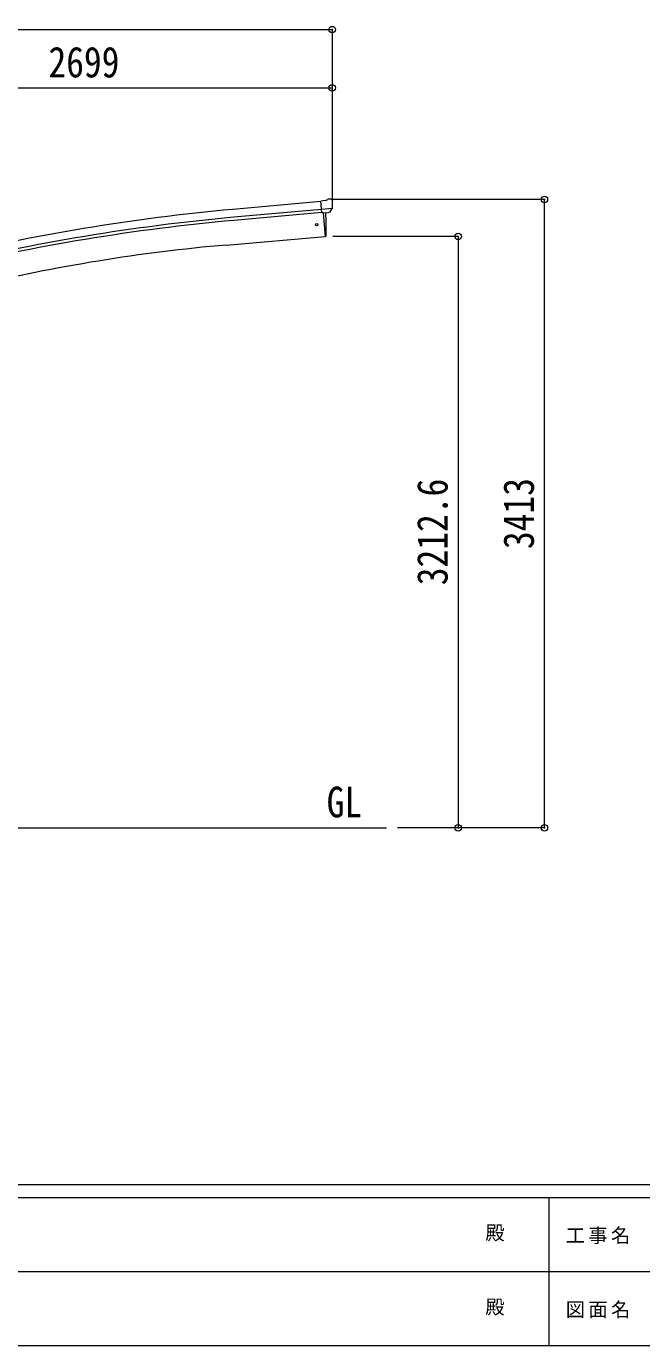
# Model space of a CAD drawing. Units: millimetres at full size. Extents: x -9783 to 9892, y -6828 to 6752.
# Drawn here: x -3309 to 35, y -6828 to 337 of the extents above; entities that cross this region are included whole.
import ezdxf
from ezdxf.enums import TextEntityAlignment as Align

# ---------------------------------------------------------------- set-up
doc = ezdxf.new("R2010")
doc.units = ezdxf.units.MM
doc.header["$LTSCALE"] = 35
doc.header["$PDMODE"] = 32
doc.header["$PDSIZE"] = 35
for name, color, linetype, lineweight in [('0-0_0', 7, 'Continuous', 9), ('0-1_本体', 4, 'Continuous', 9), ('0-2_部品', 7, 'Continuous', 9), ('0-A_寸法', 6, 'Continuous', 9), ('F-0_240', 7, 'Continuous', 9)]:
    doc.layers.add(name, color=color, linetype=linetype, lineweight=lineweight)
doc.styles.add('ＭＳ ゴシック', font='')
doc.styles.get('ＭＳ ゴシック').set_extended_font_data('MS Gothic')

msp = doc.modelspace()

# ---------------------------------------------------------------- linework, layer by layer
at = {"layer": '0-0_0', "color": 6}
for p, q in [((-493.02, -4015.77), (-493.02, -602.77)), ((-962.03, -803.17), (-962.03, -4015.77))]:
    msp.add_line(p, q, dxfattribs=at)
at = {"layer": '0-0_0'}
msp.add_line((-7357.37, -4015.77), (-1350.7, -4015.77), dxfattribs=at)
at = {"layer": '0-1_本体'}
for p, q in [((-1708.53, -613.36), (-2186.04, -656.57)), ((-1704.77, -656.36), (-2182.15, -699.56)), ((-1703.3, -673.14), (-2180.64, -716.32)), ((-1696.07, -675.52), (-1684.9, -803.13)), ((-2222.85, -850.19), (-1684.9, -803.13))]:
    msp.add_line(p, q, dxfattribs=at)
for centre, radius, start, end in [((-1189.92, -11666.58), 11054.98, 95.16866, 103.66973), ((-1189.92, -11666.58), 11011.82, 95.16974, 103.66973), ((-1189.92, -11666.58), 10994.98, 95.16974, 103.66973), ((-1399.86, -10256.97), 9442.71, 95.00001, 103.5)]:
    msp.add_arc(centre, radius, start, end, dxfattribs=at)
at = {"layer": '0-2_部品'}
for p, q in [((-1682.15, -608.92), (-1708.72, -611.24)), ((-1703.06, -675.91), (-1708.72, -611.24)), ((-1682.15, -608.92), (-1670.43, -602.15)), ((-1655.53, -600.57), (-1669.19, -601.76)), ((-1646.39, -606.32), (-1651.88, -601.72)), ((-1645.33, -608.36), (-1645.21, -609.7)), ((-1645.85, -651.21), (-1704.77, -656.36)), ((-1693.1, -675.03), (-1703.06, -675.91)), ((-1696.09, -675.3), (-1684.92, -802.9)), ((-1659.49, -672.09), (-1667.2, -672.77)), ((-1657.1, -670.7), (-1646.17, -651.76)), ((-1684.92, -802.9), (-1682.86, -802.65))]:
    msp.add_line(p, q, dxfattribs=at)
for points in [[(-1693.1, -675.03), (-1692.83, -675.1), (-1667.45, -672.88), (-1667.2, -672.77)], [(-1645.78, -650.58), (-1646.07, -651.56), (-1646.17, -651.76)]]:
    msp.add_lwpolyline(points, dxfattribs=at)
msp.add_circle((-1730.61, -739.64), 6.5, dxfattribs=at)
for centre, radius, start, end in [((-1668.93, -604.75), 3, 95, 120), ((-1655.09, -605.55), 5, 50.00648, 94.99352), ((-1846.84, -627.34), 202.4, 353.4085, 5), ((-2578.69, -747.08), 900, 356.63919, 4.64986), ((-1683.23, -799.67), 3, 277, 356.63919)]:
    msp.add_arc(centre, radius, start, end, dxfattribs=at)
for centre, major_axis, ratio, start_param, end_param in [((-1641, -604.32), (-15.35, 3.44), 0.101033, 5.9751426, 5.9753737), ((-1648.32, -608.62), (2.71, -1.31), 0.997474, 0.5366567, 1.3225652), ((-1659.76, -669.1), (1.62, -2.54), 0.997631, 5.8041905, 5.8929484), ((-1659.83, -668.99), (-3.5, 2.17), 0.650902, 2.1145521, 2.1873627), ((-1659.7, -669.19), (1.62, -2.54), 0.997631, 5.965759, 6.7621801)]:
    msp.add_ellipse(centre, major_axis=major_axis, ratio=ratio, start_param=start_param, end_param=end_param, dxfattribs=at)
at = {"layer": '0-A_寸法'}
for p, q in [((-7061.04, 319.85), (-1647.04, 319.85)), ((-1647.04, 319.85), (-1647.04, -609)), ((-4346.04, 3.23), (-1647.04, 3.23)), ((-1647.04, 3.23), (-1647.04, -217.77)), ((-493.02, -602.77), (-1646.02, -602.77)), ((-962.03, -803.17), (-1643.34, -803.17)), ((-962.03, -4015.77), (-1290.86, -4015.77)), ((-493.02, -4015.77), (-962.03, -4015.77))]:
    msp.add_line(p, q, dxfattribs=at)
for p in [(-1647.04, 319.85), (-1647.04, 3.23), (-493.02, -602.77), (-962.03, -803.17), (-962.03, -4015.77), (-493.02, -4015.77)]:
    msp.add_point(p, dxfattribs=at)
at = {"layer": 'F-0_240', "color": 5}
for p, q in [((-9783.03, -5953.1), (9396.97, -5953.1)), ((-9783.03, -6023.1), (6285.75, -6023.1)), ((-469.25, -6023.1), (-469.25, -6828.1)), ((-3969.25, -6425.6), (3205.75, -6425.6)), ((-9783.03, -6828.1), (9396.97, -6828.1))]:
    msp.add_line(p, q, dxfattribs=at)

# ---------------------------------------------------------------- texts
at = {"layer": '0-0_0', "style": 'ＭＳ ゴシック', "width": 0.85}
msp.add_text('GL', height=166.8, dxfattribs=at).set_placement((-1676.64, -4008.83), align=Align.BOTTOM_LEFT)
at = {"layer": '0-A_寸法', "color": 7, "style": 'ＭＳ ゴシック', "width": 0.85}
msp.add_text('2699', height=166.8, dxfattribs=at).set_placement((-3189.04, 10.23), align=Align.BOTTOM_LEFT)
for s, p in [('3212.6', (-969.03, -2698.22)), ('3413', (-500.02, -2501.77))]:
    msp.add_text(s, height=166.8, rotation=90, dxfattribs=at).set_placement(p, align=Align.BOTTOM_LEFT)
at = {"layer": 'F-0_240', "style": 'ＭＳ ゴシック'}
for p in [(-814.24, -6276.85), (-814.24, -6679.35)]:
    msp.add_text('殿', height=76.98, dxfattribs=at).set_placement(p, align=Align.BOTTOM_LEFT)
at = {"layer": 'F-0_240', "char_height": 76.98, "attachment_point": 7, "style": 'ＭＳ ゴシック'}
for s, insert in [('\\T1.17;工事名', (-376.96, -6276.85)), ('\\T1.17;図面名', (-376.96, -6679.35))]:
    msp.add_mtext(s, dxfattribs=dict(at, insert=insert))

doc.saveas('drawing.dxf')
